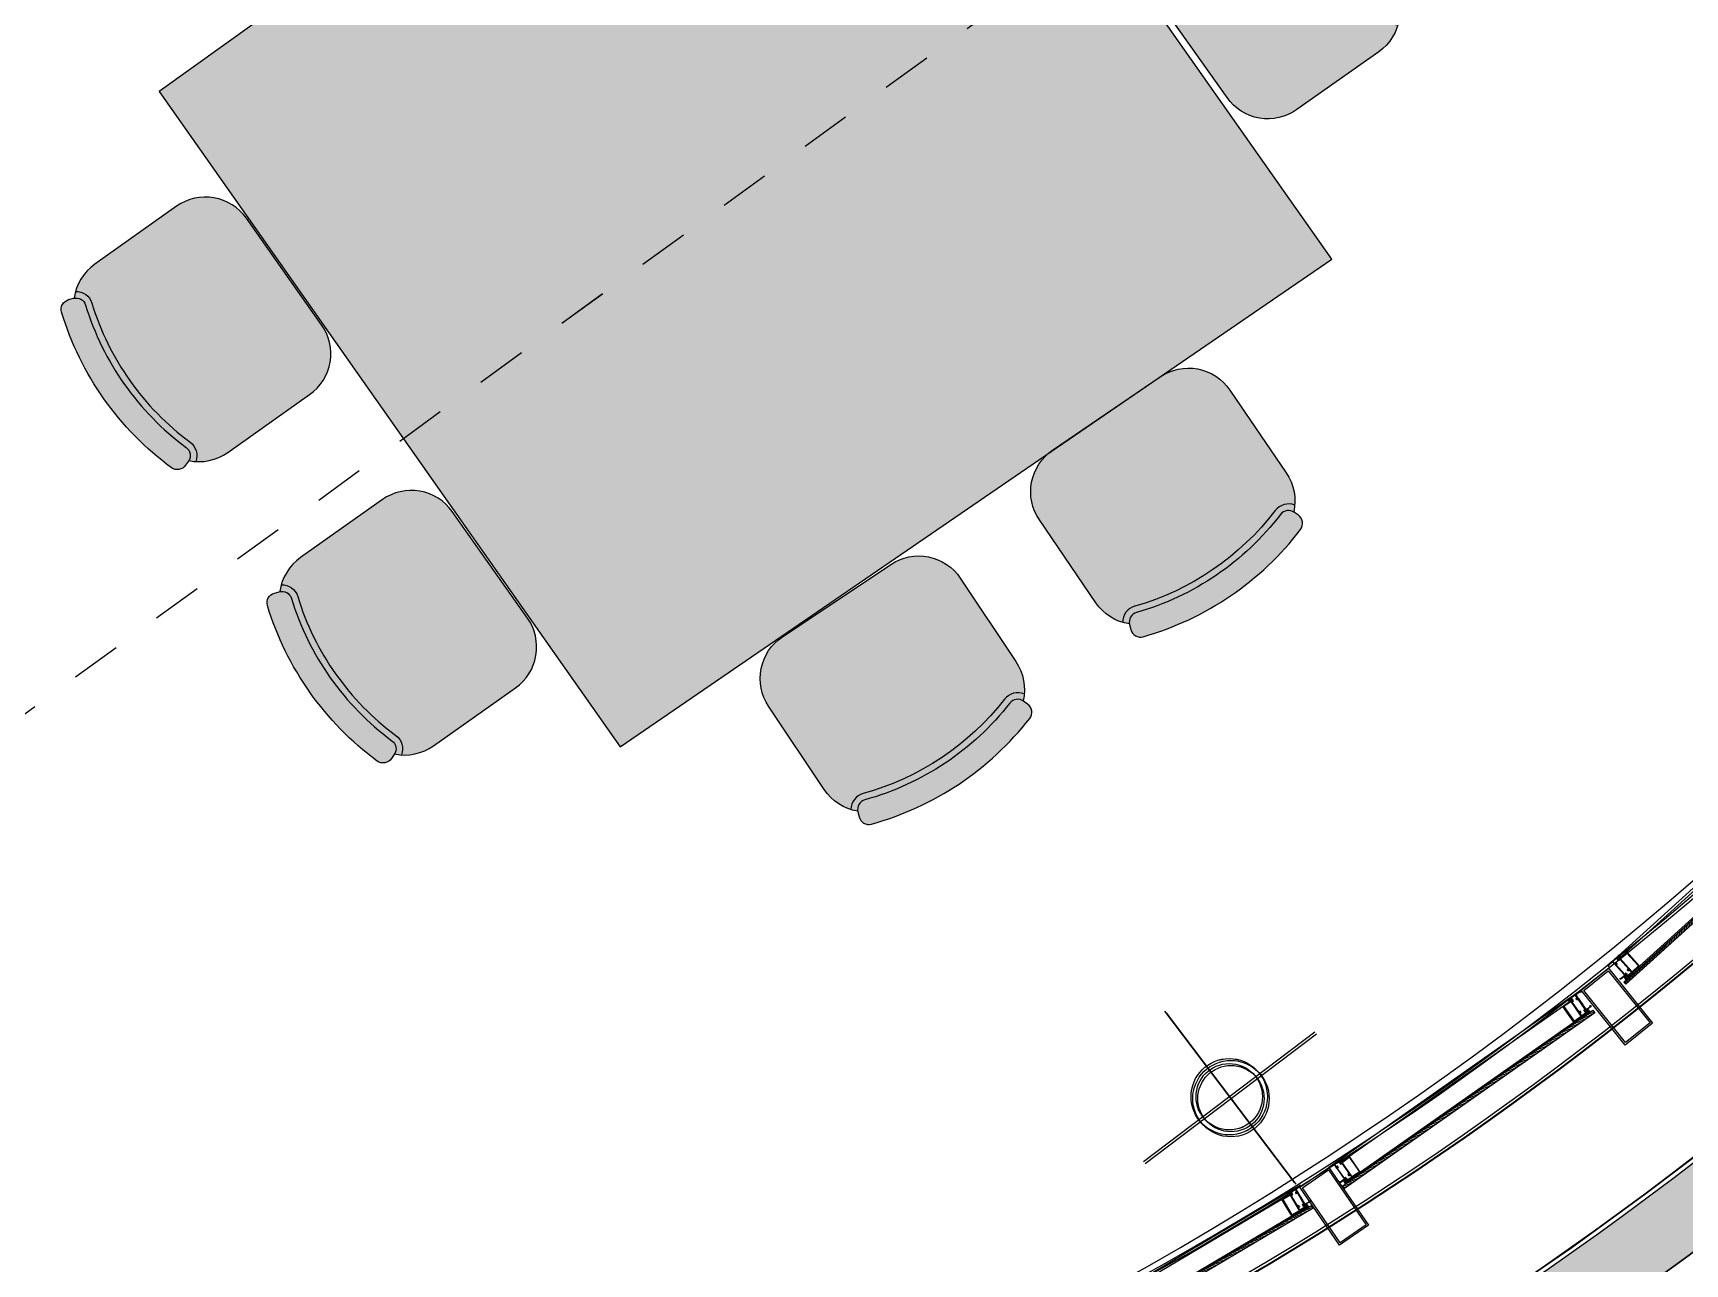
# Model space of a CAD drawing. Header units: millimetres. Extents: x 836200 to 838100, y 1173100 to 1174502.
# Drawn here: x 837879.865 to 837883.161, y 1173313.127 to 1173315.582 of the extents above; entities that cross this region are included whole.
import ezdxf

# ---------------------------------------------------------------- set-up
doc = ezdxf.new("R2010")
doc.units = ezdxf.units.MM
for name, pattern in [('CENTERX2', [101.6, 63.5, -12.7, 12.7, -12.7]), ('HIDDENX2', [19.05, 12.7, -6.35]), ('OLD-ANT-PLANTAS PROPUESTAS$0$KCIG-XR-ESTRUCTURA$0$ACAD_ISO10W100', [18, 12, -3, 0, -3])]:
    doc.linetypes.add(name, pattern=pattern)
for name, color, linetype in [('A-ELIPSES ESPACIOS', 5, 'Continuous'), ('DOTACION', 7, 'Continuous'), ('INT-MUEBLES', 251, 'Continuous'), ('KCIG-AP-DW-XR-VENTANERIA$0$A-A PERFIL ESTRUCTURAL VENTANERIA', 1, 'Continuous'), ('MUEBLES-01', 251, 'Continuous'), ('OLD-ANT-PLANTAS PROPUESTAS$0$A-BORDE DE LOSA PERFIL IPE', 2, 'Continuous'), ('OLD-ANT-PLANTAS PROPUESTAS$0$A-EJES', 251, 'OLD-ANT-PLANTAS PROPUESTAS$0$KCIG-XR-ESTRUCTURA$0$ACAD_ISO10W100'), ('OLD-ANT-PLANTAS PROPUESTAS$0$A-ESTRUCTURA', 5, 'Continuous'), ('OLD-ANT-PLANTAS PROPUESTAS$0$A-FONDO_253', 253, 'Continuous'), ('OLD-ANT-PLANTAS PROPUESTAS$0$A-Linea-1', 1, 'Continuous'), ('SIM-EJES', 8, 'CENTERX2'), ('SIM-OCULTOS', 8, 'HIDDENX2'), ('SIM-TUBO 4x4mm', 122, 'Continuous'), ('SIM-TUBO 8x5.5', 212, 'Continuous')]:
    doc.layers.add(name, color=color, linetype=linetype)
pattern_1 = [(360, (-849.747, 1687.621), (9e-16, 6.985), [5.08, -1.905]), (90, (-849.747, 1687.621), (-6.985, 9e-16), [5.08, -1.905])]
pattern_2 = [(9e-12, (-849.822, 1688.314), (-1e-12, 6.985), [5.08, -1.905]), (90, (-849.822, 1688.314), (-6.985, -1e-12), [5.08, -1.905])]
pattern_3 = [(9e-12, (-850.432, 1688.314), (-1e-12, 6.985), [5.08, -1.905]), (90, (-850.432, 1688.314), (-6.985, -1e-12), [5.08, -1.905])]

# ---------------------------------------------------------------- blocks, each defined once
blk = doc.blocks.new('SILLA INTERLOCUTORA')
at = {"layer": 'INT-MUEBLES', "true_color": 0xffffff}
h = blk.add_hatch(color=7, dxfattribs=at)
h.paths.add_polyline_path([(0.0401, 0.2094, 0.424282), (0.0277, 0.1835), (0.0311, 0.1741, 0.404043), (0.0562, 0.162, -0.16096), (0.4038, 0.162, 0.404043), (0.4289, 0.1741), (0.4323, 0.1835, 0.424282), (0.4199, 0.2094, 0.161266)])
h.paths.add_polyline_path([(0.0562, 0.162, -0.386273), (0.0316, 0.1729, 0.034472), (0.0222, 0.1628, 0.339475), (0.0603, 0.1496, -0.16096), (0.3997, 0.1496, 0.339475), (0.4378, 0.1628, 0.034472), (0.4284, 0.1729, -0.386273), (0.4038, 0.162, 0.16096)])
h.paths.add_polyline_path([(0.46, 0.1, 0.17154), (0.4378, 0.1628, -0.339475), (0.3997, 0.1496, 0.16096), (0.0603, 0.1496, -0.339475), (0.0222, 0.1628, 0.17154), (0, 0.1), (0, -0.1, 0.414214), (0.1, -0.2), (0.36, -0.2, 0.414214), (0.46, -0.1)])
at = {"layer": 'INT-MUEBLES'}
blk.add_lwpolyline([(0.0401, 0.2094, -0.161266), (0.4199, 0.2094, -0.424282), (0.4323, 0.1835), (0.4289, 0.1741, -0.404043), (0.4038, 0.162, 0.16096), (0.0562, 0.162, -0.404043), (0.0311, 0.1741), (0.0277, 0.1835, -0.424282)], format="xyb", close=True, dxfattribs=at)
for points in [[(0.0316, 0.1729, 0.207238), (0, 0.1), (0, -0.1, 0.414214), (0.1, -0.2), (0.36, -0.2, 0.414214), (0.46, -0.1), (0.46, 0.1, 0.207238), (0.4284, 0.1729)], [(0.4378, 0.1628, -0.339475), (0.3997, 0.1496, 0.16096), (0.0603, 0.1496, -0.339475), (0.0222, 0.1628, -0.339475)]]:
    blk.add_lwpolyline(points, format="xyb", dxfattribs=at)
blk = doc.blocks.new('DOTACION PISO3')
at = {"layer": 'MUEBLES-01'}
h = blk.add_hatch(color=255, dxfattribs=at)
h.dxf.hatch_style = 1
h.paths.add_polyline_path([(2629.6916, 1580.8756), (2627.9708, 1580.9203), (2627.9158, 1579.3232), (2629.6356, 1579.2422)])
at = {"layer": 'INT-MUEBLES', "elevation": 0}
blk.add_lwpolyline([(2629.6916, 1580.8756), (2627.9708, 1580.9203), (2627.9158, 1579.3232), (2629.6356, 1579.2422)], close=True, dxfattribs=at)
at = {"layer": 'INT-MUEBLES', "extrusion": (-5.11669e-18, -1.95378e-17, -1), "xscale": -0.9999999999999999, "zscale": -0.9999999999999999, "rotation": 271.8493970202474}
for p in [(-2627.7456, 1580.2603, 0), (-2627.7202, 1579.5458, 0)]:
    blk.add_blockref('SILLA INTERLOCUTORA', p, dxfattribs=at)
at = {"layer": 'INT-MUEBLES', "extrusion": (-5.11669e-18, -1.95378e-17, -1), "zscale": -0.9999999999999997, "rotation": 91.85416293949751}
blk.add_blockref('SILLA INTERLOCUTORA', (-2629.8596, 1579.5188, 0), dxfattribs=at)
at = {"layer": 'INT-MUEBLES', "extrusion": (-1.99227e-17, -3.31552e-18, -1), "zscale": -0.9999999999999997, "rotation": 183.3775072356031}
blk.add_blockref('SILLA INTERLOCUTORA', (-2628.1951, 1579.1089, 0), dxfattribs=at)
at = {"layer": 'INT-MUEBLES', "extrusion": (-1.98906e-17, -3.50266e-18, -1), "zscale": -0.9999999999999997, "rotation": 182.8388674320674}
blk.add_blockref('SILLA INTERLOCUTORA', (-2628.8513, 1579.0795, 0), dxfattribs=at)
blk = doc.blocks.new('piso 3')
at = {"layer": 'DOTACION', "color": 7, "true_color": 0xffffff, "rotation": 90.00006802421287}
blk.add_blockref('DOTACION PISO3', (2256.7862, -2393.7516), dxfattribs=at)
blk = doc.blocks.new('KCIG-AP-DW-XR-VENTANERIA$0$A-VENT PERFIL EST')
h = blk.add_hatch()
h.set_pattern_fill('ANGLE', color=255, angle=-37.1016)
h.set_pattern_definition(pattern_1)
h.paths.add_polyline_path([(-0.035, 0.14), (0.035, 0.14), (0.035, 0), (-0.035, 0)])
h = blk.add_hatch()
h.set_pattern_fill('ANGLE', color=251, angle=-37.1016)
h.set_pattern_definition(pattern_1)
h.paths.add_polyline_path([(-0.0315, 0.1365), (0.0315, 0.1365), (0.0315, 0.0035), (-0.0315, 0.0035)], flags=16)
h.paths.add_polyline_path([(-0.035, 0.14), (0.035, 0.14), (0.035, 0), (-0.035, 0)])
at = {"layer": 'KCIG-AP-DW-XR-VENTANERIA$0$A-A PERFIL ESTRUCTURAL VENTANERIA'}
for points in [[(-0.035, 0.14), (0.035, 0.14), (0.035, 0), (-0.035, 0)], [(-0.0315, 0.1365), (0.0315, 0.1365), (0.0315, 0.0035), (-0.0315, 0.0035)]]:
    blk.add_lwpolyline(points, close=True, dxfattribs=at)
blk = doc.blocks.new('KCIG-AP-DW-XR-VENTANERIA$0$A-VENT MOD VIDRIO 03')
h = blk.add_hatch()
h.set_pattern_fill('ANGLE', color=255, angle=-37.1016)
h.set_pattern_definition(pattern_2)
edge = h.paths.add_edge_path()
edge.add_line((0.0123, -0.01), (0.0119, -0.0103))
edge.add_line((0.0119, -0.0103), (0.0119, -0.0277))
edge.add_line((0.0119, -0.0277), (0.0123, -0.028))
edge.add_line((0.0123, -0.028), (0.0119, -0.0283))
edge.add_line((0.0119, -0.0283), (0.0119, -0.037))
edge.add_line((0.0119, -0.037), (0.001, -0.037))
edge.add_line((0.001, -0.037), (0.001, -0.035))
edge.add_line((0.001, -0.035), (0, -0.0357))
edge.add_line((0, -0.0357), (0, -0.0375))
edge.add_arc((0.0005, -0.0375), 0.0005, 180, 270)
edge.add_line((0.0005, -0.038), (0.015, -0.038))
edge.add_arc((0.015, -0.037), 0.001, 270, 360)
edge.add_line((0.016, -0.037), (0.016, -0.0347))
edge.add_line((0.016, -0.0347), (0.015, -0.0353))
edge.add_line((0.015, -0.0353), (0.015, -0.037))
edge.add_line((0.015, -0.037), (0.013, -0.037))
edge.add_line((0.013, -0.037), (0.013, -0.0085))
edge.add_line((0.013, -0.0085), (0.0148, -0.0085))
edge.add_line((0.0148, -0.0085), (0.0148, -0.0103))
edge.add_arc((0.0152, -0.0103), 0.0004, 180, 270)
edge.add_line((0.0152, -0.0107), (0.0154, -0.0107))
edge.add_arc((0.0154, -0.0103), 0.0004, 270, 360)
edge.add_line((0.0158, -0.0103), (0.0158, -0.0085))
edge.add_arc((0.0148, -0.0085), 0.001, 360, 450)
edge.add_line((0.0148, -0.0075), (0.013, -0.0075))
edge.add_line((0.013, -0.0075), (0.013, -0.0011))
edge.add_line((0.013, -0.0011), (0.0225, -0.0011))
edge.add_line((0.0225, -0.0011), (0.0225, -0.0025))
edge.add_arc((0.0235, -0.0025), 0.001, 180, 270)
edge.add_line((0.0235, -0.0035), (0.0251, -0.0035))
edge.add_line((0.0251, -0.0035), (0.0251, -0.0025))
edge.add_line((0.0251, -0.0025), (0.0235, -0.0025))
edge.add_line((0.0235, -0.0025), (0.0235, -0.0011))
edge.add_line((0.0235, -0.0011), (0.0298, -0.0011))
edge.add_line((0.0298, -0.0011), (0.0298, -0.0025))
edge.add_line((0.0298, -0.0025), (0.0282, -0.0025))
edge.add_line((0.0282, -0.0025), (0.0282, -0.0035))
edge.add_line((0.0282, -0.0035), (0.0298, -0.0035))
edge.add_arc((0.0298, -0.0025), 0.001, 270, 360)
edge.add_line((0.0308, -0.0025), (0.0308, -0.001))
edge.add_arc((0.0298, -0.001), 0.001, 0, 90)
edge.add_line((0.0298, 0), (0.0133, 0))
edge.add_line((0.0133, 0), (0.013, -0.0003))
edge.add_line((0.013, -0.0003), (0.0127, 0))
edge.add_line((0.0127, 0), (0.0005, 0))
edge.add_arc((0.0005, -0.0005), 0.0005, 90, 180)
edge.add_line((0, -0.0005), (0, -0.0023))
edge.add_line((0, -0.0023), (0.001, -0.003))
edge.add_line((0.001, -0.003), (0.001, -0.0011))
edge.add_line((0.001, -0.0011), (0.0119, -0.0011))
edge.add_line((0.0119, -0.0011), (0.0119, -0.0097))
edge.add_line((0.0119, -0.0097), (0.0123, -0.01))
h = blk.add_hatch()
h.set_pattern_fill('ANGLE', color=255, angle=-37.1016)
h.set_pattern_definition(pattern_3)
edge = h.paths.add_edge_path()
edge.add_line((0.6006, -0.01), (0.6009, -0.0103))
edge.add_line((0.6009, -0.0103), (0.6009, -0.0277))
edge.add_line((0.6009, -0.0277), (0.6006, -0.028))
edge.add_line((0.6006, -0.028), (0.6009, -0.0283))
edge.add_line((0.6009, -0.0283), (0.6009, -0.037))
edge.add_line((0.6009, -0.037), (0.6118, -0.037))
edge.add_line((0.6118, -0.037), (0.6118, -0.035))
edge.add_line((0.6118, -0.035), (0.6129, -0.0357))
edge.add_line((0.6129, -0.0357), (0.6129, -0.0375))
edge.add_arc((0.6124, -0.0375), 0.0005, -90, 0, ccw=False)
edge.add_line((0.6124, -0.038), (0.5979, -0.038))
edge.add_arc((0.5979, -0.037), 0.001, 180, 270, ccw=False)
edge.add_line((0.5969, -0.037), (0.5969, -0.0347))
edge.add_line((0.5969, -0.0347), (0.5979, -0.0353))
edge.add_line((0.5979, -0.0353), (0.5979, -0.037))
edge.add_line((0.5979, -0.037), (0.5999, -0.037))
edge.add_line((0.5999, -0.037), (0.5999, -0.0085))
edge.add_line((0.5999, -0.0085), (0.5981, -0.0085))
edge.add_line((0.5981, -0.0085), (0.5981, -0.0103))
edge.add_arc((0.5977, -0.0103), 0.0004, -90, 0, ccw=False)
edge.add_line((0.5977, -0.0107), (0.5975, -0.0107))
edge.add_arc((0.5975, -0.0103), 0.0004, 180, 270, ccw=False)
edge.add_line((0.5971, -0.0103), (0.5971, -0.0085))
edge.add_arc((0.5981, -0.0085), 0.001, 90, 180, ccw=False)
edge.add_line((0.5981, -0.0075), (0.5999, -0.0075))
edge.add_line((0.5999, -0.0075), (0.5999, -0.0011))
edge.add_line((0.5999, -0.0011), (0.5904, -0.0011))
edge.add_line((0.5904, -0.0011), (0.5904, -0.0025))
edge.add_arc((0.5894, -0.0025), 0.001, -90, 0, ccw=False)
edge.add_line((0.5894, -0.0035), (0.5877, -0.0035))
edge.add_line((0.5877, -0.0035), (0.5877, -0.0025))
edge.add_line((0.5877, -0.0025), (0.5894, -0.0025))
edge.add_line((0.5894, -0.0025), (0.5894, -0.0011))
edge.add_line((0.5894, -0.0011), (0.5831, -0.0011))
edge.add_line((0.5831, -0.0011), (0.5831, -0.0025))
edge.add_line((0.5831, -0.0025), (0.5847, -0.0025))
edge.add_line((0.5847, -0.0025), (0.5847, -0.0035))
edge.add_line((0.5847, -0.0035), (0.5831, -0.0035))
edge.add_arc((0.5831, -0.0025), 0.001, 180, 270, ccw=False)
edge.add_line((0.5821, -0.0025), (0.5821, -0.001))
edge.add_arc((0.5831, -0.001), 0.001, 90, 180, ccw=False)
edge.add_line((0.5831, 0), (0.5996, 0))
edge.add_line((0.5996, 0), (0.5999, -0.0003))
edge.add_line((0.5999, -0.0003), (0.6002, 0))
edge.add_line((0.6002, 0), (0.6124, 0))
edge.add_arc((0.6124, -0.0005), 0.0005, 0, 90, ccw=False)
edge.add_line((0.6129, -0.0005), (0.6129, -0.0023))
edge.add_line((0.6129, -0.0023), (0.6118, -0.003))
edge.add_line((0.6118, -0.003), (0.6118, -0.0011))
edge.add_line((0.6118, -0.0011), (0.6009, -0.0011))
edge.add_line((0.6009, -0.0011), (0.6009, -0.0097))
edge.add_line((0.6009, -0.0097), (0.6006, -0.01))
h = blk.add_hatch()
h.set_pattern_fill('ANGLE', color=255, angle=-37.1016)
h.set_pattern_definition(pattern_2)
h.paths.add_polyline_path([(0.008, -0.0434), (0.027, -0.0434), (0.027, -0.0461), (0.008, -0.0461)])
edge = h.paths.add_edge_path()
edge.add_line((0.0145, -0.0414), (0.0145, -0.0421))
edge.add_line((0.0145, -0.0421), (0.0105, -0.0421))
edge.add_line((0.0105, -0.0421), (0.0105, -0.0414))
edge.add_line((0.0105, -0.0414), (0.0108, -0.0414))
edge.add_arc((0.0106, -0.0406), 0.000773, 288.4465, 410.8489)
edge.add_arc((0.0074, -0.0437), 0.00517, 44.735, 81.8415)
edge.add_arc((0.0082, -0.0383), 0.000248, 90, 256.2569, ccw=False)
edge.add_arc((0.0089, -0.0439), 0.00591, 51.8359, 96.6051, ccw=False)
edge.add_arc((0.0162, -0.0439), 0.00591, 83.3948, 128.1641, ccw=False)
edge.add_arc((0.0168, -0.0383), 0.000248, -76.2568, 90, ccw=False)
edge.add_arc((0.0176, -0.0437), 0.00519, 98.2241, 135.1993)
edge.add_arc((0.0144, -0.0406), 0.000769, 128.6335, 252.0712)
edge.add_line((0.0142, -0.0414), (0.0145, -0.0414))
edge.add_line((0.0145, -0.0414), (0.0142, -0.0414))
edge.add_line((0.0142, -0.0414), (0.0145, -0.0414))
edge = h.paths.add_edge_path()
edge.add_line((0.0246, -0.0018), (0.0246, -0.0011))
edge.add_line((0.0246, -0.0011), (0.0287, -0.0011))
edge.add_line((0.0287, -0.0011), (0.0287, -0.0018))
edge.add_line((0.0287, -0.0018), (0.0283, -0.0018))
edge.add_arc((0.0286, -0.0025), 0.000773, 108.4464, 230.8489)
edge.add_arc((0.0318, 0.0005), 0.00517, 224.735, 261.8415)
edge.add_arc((0.031, -0.0048), 0.000248, -90, 76.2568, ccw=False)
edge.add_arc((0.0303, 0.0008), 0.00591, 231.8359, 276.6051, ccw=False)
edge.add_arc((0.023, 0.0008), 0.00591, 263.3949, 308.1641, ccw=False)
edge.add_arc((0.0223, -0.0048), 0.000248, 103.7431, 270, ccw=False)
edge.add_arc((0.0215, 0.0005), 0.00519, 278.2241, 315.1993)
edge.add_arc((0.0247, -0.0025), 0.000769, 308.6335, 432.0712)
edge.add_line((0.025, -0.0018), (0.0246, -0.0018))
edge.add_line((0.0246, -0.0018), (0.025, -0.0018))
edge.add_line((0.025, -0.0018), (0.0246, -0.0018))
h = blk.add_hatch()
h.set_pattern_fill('ANGLE', color=255, angle=-37.1016)
h.set_pattern_definition(pattern_2)
edge = h.paths.add_edge_path()
edge.add_line((0.5898, -0.0054), (0.5898, -0.0087))
edge.add_line((0.5898, -0.0087), (0.5884, -0.0078))
edge.add_line((0.5884, -0.0078), (0.5884, -0.0067))
edge.add_line((0.5884, -0.0067), (0.5868, -0.0067))
edge.add_line((0.5868, -0.0067), (0.5868, -0.0349))
edge.add_line((0.5868, -0.0349), (0.5886, -0.0349))
edge.add_line((0.5886, -0.0349), (0.5886, -0.0331))
edge.add_arc((0.589, -0.0331), 0.0004, 90, 180, ccw=False)
edge.add_line((0.589, -0.0327), (0.5894, -0.0327))
edge.add_arc((0.5894, -0.0331), 0.0004, 0, 90, ccw=False)
edge.add_line((0.5898, -0.0331), (0.5898, -0.0354))
edge.add_arc((0.589, -0.0354), 0.0008, 270, 360, ccw=False)
edge.add_line((0.589, -0.0362), (0.5868, -0.0362))
edge.add_line((0.5868, -0.0362), (0.5868, -0.0421))
edge.add_line((0.5868, -0.0421), (0.5959, -0.0421))
edge.add_line((0.5959, -0.0421), (0.5971, -0.0402))
edge.add_line((0.5971, -0.0402), (0.5985, -0.0402))
edge.add_line((0.5985, -0.0402), (0.5973, -0.0421))
edge.add_line((0.5973, -0.0421), (0.6034, -0.0421))
edge.add_line((0.6034, -0.0421), (0.6021, -0.0402))
edge.add_line((0.6021, -0.0402), (0.6036, -0.0402))
edge.add_line((0.6036, -0.0402), (0.6048, -0.0421))
edge.add_line((0.6048, -0.0421), (0.6048, -0.0434))
edge.add_line((0.6048, -0.0434), (0.008, -0.0434))
edge.add_line((0.008, -0.0434), (0.008, -0.0421))
edge.add_line((0.008, -0.0421), (0.0093, -0.0402))
edge.add_line((0.0093, -0.0402), (0.0107, -0.0402))
edge.add_line((0.0107, -0.0402), (0.0095, -0.0421))
edge.add_line((0.0095, -0.0421), (0.0156, -0.0421))
edge.add_line((0.0156, -0.0421), (0.0143, -0.0402))
edge.add_line((0.0143, -0.0402), (0.0157, -0.0402))
edge.add_line((0.0157, -0.0402), (0.017, -0.0421))
edge.add_line((0.017, -0.0421), (0.026, -0.0421))
edge.add_line((0.026, -0.0421), (0.026, -0.0362))
edge.add_line((0.026, -0.0362), (0.0238, -0.0362))
edge.add_arc((0.0238, -0.0354), 0.0008, 180, 270, ccw=False)
edge.add_line((0.023, -0.0354), (0.023, -0.0331))
edge.add_arc((0.0234, -0.0331), 0.0004, 90, 180, ccw=False)
edge.add_line((0.0234, -0.0327), (0.0238, -0.0327))
edge.add_arc((0.0238, -0.0331), 0.0004, 0, 90, ccw=False)
edge.add_line((0.0242, -0.0331), (0.0242, -0.0349))
edge.add_line((0.0242, -0.0349), (0.026, -0.0349))
edge.add_line((0.026, -0.0349), (0.026, -0.0067))
edge.add_line((0.026, -0.0067), (0.0244, -0.0067))
edge.add_line((0.0244, -0.0067), (0.0244, -0.0078))
edge.add_line((0.0244, -0.0078), (0.023, -0.0087))
edge.add_line((0.023, -0.0087), (0.023, -0.0054))
edge.add_line((0.023, -0.0054), (0.5898, -0.0054))
h = blk.add_hatch()
h.set_pattern_fill('ANGLE', color=255, angle=-37.1016)
h.set_pattern_definition(pattern_3)
h.paths.add_polyline_path([(0.6048, -0.0434), (0.5858, -0.0434), (0.5858, -0.0461), (0.6048, -0.0461)])
edge = h.paths.add_edge_path()
edge.add_line((0.5983, -0.0414), (0.5983, -0.0421))
edge.add_line((0.5983, -0.0421), (0.6024, -0.0421))
edge.add_line((0.6024, -0.0421), (0.6024, -0.0414))
edge.add_line((0.6024, -0.0414), (0.602, -0.0414))
edge.add_arc((0.6023, -0.0406), 0.000773, 129.1511, 251.5536, ccw=False)
edge.add_arc((0.6055, -0.0437), 0.00517, 98.1585, 135.265, ccw=False)
edge.add_arc((0.6047, -0.0383), 0.000248, 283.7431, 449.9999)
edge.add_arc((0.604, -0.0439), 0.00591, 83.3948, 128.1641)
edge.add_arc((0.5967, -0.0439), 0.00591, 51.8359, 96.6051)
edge.add_arc((0.596, -0.0383), 0.000248, 90, 256.2568)
edge.add_arc((0.5952, -0.0437), 0.00519, 44.8007, 81.7759, ccw=False)
edge.add_arc((0.5984, -0.0406), 0.000769, -72.0712, 51.3665, ccw=False)
edge.add_line((0.5987, -0.0414), (0.5983, -0.0414))
edge.add_line((0.5983, -0.0414), (0.5987, -0.0414))
edge.add_line((0.5987, -0.0414), (0.5983, -0.0414))
edge = h.paths.add_edge_path()
edge.add_line((0.5882, -0.0018), (0.5882, -0.0011))
edge.add_line((0.5882, -0.0011), (0.5842, -0.0011))
edge.add_line((0.5842, -0.0011), (0.5842, -0.0018))
edge.add_line((0.5842, -0.0018), (0.5845, -0.0018))
edge.add_arc((0.5843, -0.0025), 0.000773, -50.8489, 71.5535, ccw=False)
edge.add_arc((0.5811, 0.0005), 0.00517, 278.1585, 315.265, ccw=False)
edge.add_arc((0.5819, -0.0048), 0.000248, 103.7431, 269.9999)
edge.add_arc((0.5826, 0.0008), 0.00591, 263.3948, 308.1641)
edge.add_arc((0.5899, 0.0008), 0.00591, 231.8359, 276.6051)
edge.add_arc((0.5905, -0.0048), 0.000248, 270, 436.2568)
edge.add_arc((0.5913, 0.0005), 0.00519, 224.8007, 261.7759, ccw=False)
edge.add_arc((0.5881, -0.0025), 0.000769, 107.9288, 231.3666, ccw=False)
edge.add_line((0.5879, -0.0018), (0.5882, -0.0018))
edge.add_line((0.5882, -0.0018), (0.5879, -0.0018))
edge.add_line((0.5879, -0.0018), (0.5882, -0.0018))
h = blk.add_hatch()
h.set_pattern_fill('ANSI31', color=251, scale=0.001, angle=-37.1016)
h.set_pattern_definition([(45, (-849.8819873, 1687.5950843), (-0.0022450640303, 0.0022450640303), [])])
h.paths.add_polyline_path([(0.0014, -0.0461), (0.0014, -0.0521), (0.6114, -0.0521), (0.6114, -0.0461)])
at = {"color": 2}
for points in [[(0.0123, -0.01), (0.0119, -0.0103), (0.0119, -0.0277), (0.0123, -0.028), (0.0119, -0.0283), (0.0119, -0.037), (0.001, -0.037), (0.001, -0.035), (0, -0.0357), (0, -0.0375, 0.414214), (0.0005, -0.038), (0.015, -0.038, 0.414214), (0.016, -0.037), (0.016, -0.0347), (0.015, -0.0353), (0.015, -0.037), (0.013, -0.037), (0.013, -0.0085), (0.0148, -0.0085), (0.0148, -0.0103, 0.414214), (0.0152, -0.0107), (0.0154, -0.0107, 0.414214), (0.0158, -0.0103), (0.0158, -0.0085, 0.414214), (0.0148, -0.0075), (0.013, -0.0075), (0.013, -0.0011), (0.0225, -0.0011), (0.0225, -0.0025, 0.414214), (0.0235, -0.0035), (0.0251, -0.0035), (0.0251, -0.0025), (0.0235, -0.0025), (0.0235, -0.0011), (0.0298, -0.0011), (0.0298, -0.0025), (0.0282, -0.0025), (0.0282, -0.0035), (0.0298, -0.0035, 0.414214), (0.0308, -0.0025), (0.0308, -0.001, 0.414214), (0.0298, 0), (0.0133, 0), (0.013, -0.0003), (0.0127, 0), (0.0005, 0, 0.414214), (0, -0.0005), (0, -0.0023), (0.001, -0.003), (0.001, -0.0011), (0.0119, -0.0011), (0.0119, -0.0097)], [(0.6006, -0.01), (0.6009, -0.0103), (0.6009, -0.0277), (0.6006, -0.028), (0.6009, -0.0283), (0.6009, -0.037), (0.6118, -0.037), (0.6118, -0.035), (0.6129, -0.0357), (0.6129, -0.0375, -0.414214), (0.6124, -0.038), (0.5979, -0.038, -0.414214), (0.5969, -0.037), (0.5969, -0.0347), (0.5979, -0.0353), (0.5979, -0.037), (0.5999, -0.037), (0.5999, -0.0085), (0.5981, -0.0085), (0.5981, -0.0103, -0.414214), (0.5977, -0.0107), (0.5975, -0.0107, -0.414214), (0.5971, -0.0103), (0.5971, -0.0085, -0.414214), (0.5981, -0.0075), (0.5999, -0.0075), (0.5999, -0.0011), (0.5904, -0.0011), (0.5904, -0.0025, -0.414214), (0.5894, -0.0035), (0.5877, -0.0035), (0.5877, -0.0025), (0.5894, -0.0025), (0.5894, -0.0011), (0.5831, -0.0011), (0.5831, -0.0025), (0.5847, -0.0025), (0.5847, -0.0035), (0.5831, -0.0035, -0.414214), (0.5821, -0.0025), (0.5821, -0.001, -0.414214), (0.5831, 0), (0.5996, 0), (0.5999, -0.0003), (0.6002, 0), (0.6124, 0, -0.414214), (0.6129, -0.0005), (0.6129, -0.0023), (0.6118, -0.003), (0.6118, -0.0011), (0.6009, -0.0011), (0.6009, -0.0097)]]:
    blk.add_lwpolyline(points, format="xyb", close=True, dxfattribs=at)
blk.add_lwpolyline([(0.5898, -0.0054), (0.5898, -0.0087), (0.5884, -0.0078), (0.5884, -0.0067), (0.5868, -0.0067), (0.5868, -0.0349), (0.5886, -0.0349), (0.5886, -0.0331, -0.414213), (0.589, -0.0327), (0.5894, -0.0327, -0.414214), (0.5898, -0.0331), (0.5898, -0.0354, -0.414214), (0.589, -0.0362), (0.5868, -0.0362), (0.5868, -0.0421), (0.5959, -0.0421), (0.5971, -0.0402), (0.5985, -0.0402), (0.5973, -0.0421), (0.6034, -0.0421), (0.6021, -0.0402), (0.6036, -0.0402), (0.6048, -0.0421), (0.6048, -0.0434), (0.008, -0.0434), (0.008, -0.0421), (0.0093, -0.0402), (0.0107, -0.0402), (0.0095, -0.0421), (0.0156, -0.0421), (0.0143, -0.0402), (0.0157, -0.0402), (0.017, -0.0421), (0.026, -0.0421), (0.026, -0.0362), (0.0238, -0.0362, -0.414214), (0.023, -0.0354), (0.023, -0.0331, -0.414214), (0.0234, -0.0327), (0.0238, -0.0327, -0.414213), (0.0242, -0.0331), (0.0242, -0.0349), (0.026, -0.0349), (0.026, -0.0067), (0.0244, -0.0067), (0.0244, -0.0078), (0.023, -0.0087), (0.023, -0.0054), (0.5898, -0.0054)], format="xyb", dxfattribs=at)
at = {"color": 253}
for points in [[(0.0246, -0.0018), (0.0246, -0.0011), (0.0287, -0.0011), (0.0287, -0.0018), (0.0283, -0.0018, 0.591413), (0.0281, -0.0031, 0.163337), (0.031, -0.0046, -0.886725), (0.031, -0.0051, -0.197866), (0.0267, -0.0039, -0.197866), (0.0223, -0.0051, -0.886725), (0.0223, -0.0046, 0.162749), (0.0252, -0.0031, 0.597526), (0.025, -0.0018), (0.0246, -0.0018), (0.025, -0.0018)], [(0.5882, -0.0018), (0.5882, -0.0011), (0.5842, -0.0011), (0.5842, -0.0018), (0.5845, -0.0018, -0.591413), (0.5848, -0.0031, -0.163337), (0.5818, -0.0046, 0.886725), (0.5819, -0.0051, 0.197866), (0.5862, -0.0039, 0.197866), (0.5905, -0.0051, 0.886725), (0.5906, -0.0046, -0.162749), (0.5877, -0.0031, -0.597526), (0.5879, -0.0018), (0.5882, -0.0018), (0.5879, -0.0018)], [(0.0145, -0.0414), (0.0145, -0.0421), (0.0105, -0.0421), (0.0105, -0.0414), (0.0108, -0.0414, 0.591413), (0.0111, -0.04, 0.163337), (0.0081, -0.0386, -0.886725), (0.0082, -0.0381, -0.197866), (0.0125, -0.0393, -0.197866), (0.0168, -0.0381, -0.886725), (0.0169, -0.0386, 0.162749), (0.014, -0.04, 0.597526), (0.0142, -0.0414), (0.0145, -0.0414), (0.0142, -0.0414)], [(0.5983, -0.0414), (0.5983, -0.0421), (0.6024, -0.0421), (0.6024, -0.0414), (0.602, -0.0414, -0.591413), (0.6018, -0.04, -0.163337), (0.6047, -0.0386, 0.886725), (0.6047, -0.0381, 0.197866), (0.6003, -0.0393, 0.197866), (0.596, -0.0381, 0.886725), (0.596, -0.0386, -0.162749), (0.5989, -0.04, -0.597526), (0.5987, -0.0414), (0.5983, -0.0414), (0.5987, -0.0414)]]:
    blk.add_lwpolyline(points, format="xyb", close=True, dxfattribs=at)
at = {"color": 2}
for points in [[(0.0447, -0.0421), (0.0273, -0.0421), (0.0273, -0.0067), (0.0447, -0.0067)], [(0.5681, -0.0421), (0.5855, -0.0421), (0.5855, -0.0067), (0.5681, -0.0067)]]:
    blk.add_lwpolyline(points, close=True, dxfattribs=at)
for points in [[(0.046, -0.0434), (0.046, -0.0054)], [(0.5668, -0.0434), (0.5668, -0.0054)]]:
    blk.add_lwpolyline(points, dxfattribs=at)
at = {"color": 4}
blk.add_lwpolyline([(0.0014, -0.0461), (0.0014, -0.0521), (0.6114, -0.0521), (0.6114, -0.0461)], close=True, dxfattribs=at)
at = {"color": 253}
for points in [[(0.008, -0.0434), (0.027, -0.0434), (0.027, -0.0461), (0.008, -0.0461)], [(0.6048, -0.0434), (0.5858, -0.0434), (0.5858, -0.0461), (0.6048, -0.0461)]]:
    blk.add_lwpolyline(points, close=True, dxfattribs=at)
at = {"layer": 'Defpoints'}
blk.add_lwpolyline([(0, 0), (0.6129, 0)], dxfattribs=at)
blk = doc.blocks.new('KCIG-AP-DW-XR-VENTANERIA')
at = {"layer": 'KCIG-AP-DW-XR-VENTANERIA$0$A-A PERFIL ESTRUCTURAL VENTANERIA'}
for p, q in [((838769.4635, 1172140.3548, 0), (838769.7221, 1172140.0128, 0)), ((838769.4218, 1172140.0544, 0), (838769.7638, 1172140.3131, 0))]:
    blk.add_line(p, q, dxfattribs=at)
for radius in [0.0762, 0.0662]:
    blk.add_circle((838769.5928, 1172140.1838, 0), radius, dxfattribs=at)
at = {"extrusion": (-7.5265e-07, -1.22221e-06, 1), "rotation": 42.13867776609685}
blk.add_blockref('KCIG-AP-DW-XR-VENTANERIA$0$A-VENT MOD VIDRIO 03', (838770.3448, 1172140.4496, -2.0639), dxfattribs=at)
at = {"extrusion": (1.18245e-05, 9.84467e-06, -1), "zscale": -1, "rotation": 324.9416854027672}
blk.add_blockref('KCIG-AP-DW-XR-VENTANERIA$0$A-VENT MOD VIDRIO 03', (-838770.2899, 1172140.3983, 21.4574), dxfattribs=at)
at = {"extrusion": (-3.0815e-06, -3.36077e-07, -1), "zscale": -1, "rotation": 329.333022216054}
blk.add_blockref('KCIG-AP-DW-XR-VENTANERIA$0$A-VENT MOD VIDRIO 03', (-838769.7315, 1172140.0109, -2.9786), dxfattribs=at)
at = {"layer": 'KCIG-AP-DW-XR-VENTANERIA$0$A-A PERFIL ESTRUCTURAL VENTANERIA', "extrusion": (-1.29699e-05, -9.83401e-06, 1), "rotation": 218.793948035962}
blk.add_blockref('KCIG-AP-DW-XR-VENTANERIA$0$A-VENT PERFIL EST', (838770.3191, 1172140.4216, -22.4056), dxfattribs=at)
at = {"layer": 'KCIG-AP-DW-XR-VENTANERIA$0$A-A PERFIL ESTRUCTURAL VENTANERIA', "extrusion": (-1.24443e-05, -1.01721e-05, 1), "rotation": 214.4461727870305}
blk.add_blockref('KCIG-AP-DW-XR-VENTANERIA$0$A-VENT PERFIL EST', (838769.7594, 1172140.0265, -22.361), dxfattribs=at)
blk = doc.blocks.new('COL_ESTRUC')
at = {"layer": 'SIM-EJES'}
for p, q in [((0, -990.3), (0, 990.6)), ((-990.7, -0.1), (990.5, 0.1))]:
    blk.add_line(p, q, dxfattribs=at)
blk.add_lwpolyline([(-990.7, -0.1), (0, -990.3), (990.5, 0.1), (0, 990.6)], close=True, dxfattribs=at)
at = {"layer": 'SIM-OCULTOS'}
for points in [[(-1041.2, 97.2), (-97.1, 1041.4, 0.732076), (50.8, 893.5), (-893.4, -50.7, 0.73236)], [(1041.2, 97.2), (97.1, 1041.4, -0.732076), (-50.8, 893.5), (893.4, -50.7, -0.73236)], [(54.2, 895.7), (54.2, -895.1, 0.253182), (-54.2, -895.1), (-54.2, 895.7, 0.258641)], [(896.1, -54.5), (-894.7, -54.5, 0.253182), (-894.7, 53.8), (896.1, 53.8, 0.258641)], [(1041.2, -97.5), (97.1, -1041.6, 0.732076), (-50.8, -893.8), (893.4, 50.4, 0.73236)]]:
    blk.add_lwpolyline(points, format="xyb", close=True, dxfattribs=at)
at = {"layer": 'SIM-TUBO 4x4mm'}
for points in [[(57.2, 897.5), (57.2, -896.9, 0.272886), (-57.2, -896.9), (-57.2, 897.5, 0.277576)], [(897.8, -57.5), (-896.5, -57.5, 0.272886), (-896.5, 56.8), (897.8, 56.8, 0.277576)]]:
    blk.add_lwpolyline(points, format="xyb", close=True, dxfattribs=at)
at = {"layer": 'SIM-TUBO 8x5.5'}
for points in [[(-1067.9, 77.6), (-77.5, 1068, 1), (77.5, 913.1), (-913, -77.3, 1)], [(1067.9, 77.6), (77.5, 1068, -1), (-77.5, 913.1), (913, -77.3, -1)], [(-1067.9, -77.9), (-77.5, -1068.3, -1), (77.5, -913.4), (-913, 77.1, -1)], [(1067.9, -77.9), (77.5, -1068.3, 1), (-77.5, -913.4), (913, 77.1, 1)]]:
    blk.add_lwpolyline(points, format="xyb", close=True, dxfattribs=at)
for centre, radius in [((0, 990.6), 109.5), ((0, 990.6), 104), ((-990.5, 0.1), 109.5), ((-990.5, 0.1), 104), ((990.5, 0.1), 109.5), ((990.5, 0.1), 104), ((0, -990.3), 109.5), ((0, -990.3), 104)]:
    blk.add_circle(centre, radius, dxfattribs=at)
blk = doc.blocks.new('OLD-ANT-PLANTAS PROPUESTAS$0$EST CUB')
at = {"layer": 'KCIG-AP-DW-XR-VENTANERIA$0$A-A PERFIL ESTRUCTURAL VENTANERIA'}
for p, q in [((2055.4772, -1949.6257, 0), (2055.4772, -1950.0545, 0)), ((2055.2628, -1949.8401, 0), (2055.6915, -1949.8401, 0))]:
    blk.add_line(p, q, dxfattribs=at)
for radius in [0.0762, 0.0662]:
    blk.add_circle((2055.4772, -1949.8401, 0), radius, dxfattribs=at)
at = {"layer": 'OLD-ANT-PLANTAS PROPUESTAS$0$A-EJES', "ltscale": 0.001}
blk.add_lwpolyline([(2059.23, -1938.8543), (2062.0444, -1947.9332), (2052.6135, -1947.7549)], dxfattribs=at)
at = {"xscale": 0.001000002783963958, "yscale": 0.001000002783963958, "zscale": 0.001000002783963958}
blk.add_blockref('COL_ESTRUC', (2052.6088, -1947.7699), dxfattribs=at)

msp = doc.modelspace()

# ---------------------------------------------------------------- hatches: boundary and pattern name
at = {"layer": 'OLD-ANT-PLANTAS PROPUESTAS$0$A-FONDO_253'}
h = msp.add_hatch(color=256, dxfattribs=at)
h.dxf.hatch_style = 1
edge = h.paths.add_edge_path(flags=16)
edge.add_arc((837874.2897, 1173292.5351), 20.4194, 105.86267, 165.77179, ccw=False)
edge.add_arc((837872.6985, 1173296.5665), 16.1123, 73.81493, 104.33815, ccw=False)
edge.add_arc((837878.8314, 1173318.9683), 7.1199, 256.66849, 445.63976)
edge.add_arc((837881.8446, 1173340.7756), 14.9143, 208.63667, 260.45975, ccw=False)
edge.add_line((837868.7547, 1173333.6279), (837868.0888, 1173334.765))
edge.add_arc((837865.9815, 1173333.3128), 2.5592, 34.5694, 85.6559)
edge.add_arc((837865.5923, 1173321.9311), 13.9458, 87.60424, 188.24951)
edge.add_arc((837840.8036, 1173317.2307), 11.3141, 9.237, 13.80337, ccw=False)
edge.add_arc((837840.9158, 1173316.8891), 11.2637, -31.29137, 11.04387, ccw=False)
edge.add_arc((837835.0397, 1173321.7263), 18.8285, 289.60043, 325.41575, ccw=False)
edge.add_arc((837843.8233, 1173295.5862), 8.7574, 106.36478, 188.92622)
edge.add_arc((837841.5155, 1173295.3428), 6.4409, 189.97285, 207.57469)
edge.add_arc((837842.3472, 1173295.9977), 7.4838, 209.07161, 264.02813)
edge.add_arc((837843.056, 1173309.2746), 20.7734, 265.89403, 274.82198)
edge.add_arc((837842.7827, 1173301.1029), 12.6899, 279.15706, 322.6766)
edge.add_arc((837846.8103, 1173297.9117), 7.5528, 323.40253, 343.54709)
edge.add_arc((837839.5939, 1173300.0751), 15.0865, 343.42967, 348.40746)
edge.add_arc((837874.4688, 1173292.4307), 20.6188, 165.61295, 167.07257, ccw=False)
edge = h.paths.add_edge_path()
edge.add_arc((837874.2897, 1173292.5351), 20.2777, 105.868, 165.77235, ccw=False)
edge.add_arc((837872.6985, 1173296.5665), 15.9706, 73.80236, 104.33139, ccw=False)
edge.add_arc((837878.8314, 1173318.9683), 7.2616, 256.64044, 445.58881)
edge.add_arc((837881.8446, 1173340.7756), 14.7726, 208.55885, 260.43507, ccw=False)
edge.add_line((837868.8695, 1173333.7134), (837868.17, 1173334.8932))
edge.add_arc((837866.0249, 1173333.4134), 2.606, 34.6001, 86.5478)
edge.add_arc((837865.5983, 1173321.9333), 14.0935, 87.62704, 188.29167)
edge.add_arc((837840.8036, 1173317.2307), 11.1724, 9.22554, 13.82715, ccw=False)
edge.add_arc((837840.9158, 1173316.8891), 11.1219, -31.27041, 11.05538, ccw=False)
edge.add_arc((837835.0397, 1173321.7263), 18.6868, 289.61263, 325.40325, ccw=False)
edge.add_arc((837843.8233, 1173295.5862), 8.8991, 106.3907, 188.93455)
edge.add_arc((837841.5155, 1173295.3428), 6.5826, 189.96157, 207.59082)
edge.add_arc((837842.3472, 1173295.9977), 7.6255, 209.05772, 264.04552)
edge.add_arc((837843.056, 1173309.2746), 20.9151, 265.88773, 274.83666)
edge.add_arc((837842.7827, 1173301.1029), 12.8316, 279.13309, 322.6806)
edge.add_arc((837846.8103, 1173297.9117), 7.6945, 323.39583, 343.54601)
edge.add_arc((837839.5939, 1173300.0751), 15.2282, 343.43022, 348.40122)
edge.add_arc((837874.4688, 1173292.4307), 20.4771, 165.6124, 167.06797, ccw=False)
h = msp.add_hatch(color=256, dxfattribs=at)
h.dxf.hatch_style = 1
edge = h.paths.add_edge_path(flags=16)
edge.add_arc((837874.2897, 1173292.5351), 20.4194, 105.86267, 165.77179, ccw=False)
edge.add_arc((837872.6985, 1173296.5665), 16.1123, 73.81493, 104.33815, ccw=False)
edge.add_arc((837878.8314, 1173318.9683), 7.1199, 256.66849, 445.63976)
edge.add_arc((837881.8446, 1173340.7756), 14.9143, 208.63667, 260.45975, ccw=False)
edge.add_line((837868.7547, 1173333.6279), (837868.0888, 1173334.765))
edge.add_arc((837865.9815, 1173333.3128), 2.5592, 34.5694, 85.6559)
edge.add_arc((837865.5923, 1173321.9311), 13.9458, 87.60424, 188.24951)
edge.add_arc((837840.8036, 1173317.2307), 11.3141, 9.237, 13.80337, ccw=False)
edge.add_arc((837840.9158, 1173316.8891), 11.2637, -31.29137, 11.04387, ccw=False)
edge.add_arc((837835.0397, 1173321.7263), 18.8285, 289.60043, 325.41575, ccw=False)
edge.add_arc((837843.8233, 1173295.5862), 8.7574, 106.36478, 188.92622)
edge.add_arc((837841.5155, 1173295.3428), 6.4409, 189.97285, 207.57469)
edge.add_arc((837842.3472, 1173295.9977), 7.4838, 209.07161, 264.02813)
edge.add_arc((837843.056, 1173309.2746), 20.7734, 265.89403, 274.82198)
edge.add_arc((837842.7827, 1173301.1029), 12.6899, 279.15706, 322.6766)
edge.add_arc((837846.8103, 1173297.9117), 7.5528, 323.40253, 343.54709)
edge.add_arc((837839.5939, 1173300.0751), 15.0865, 343.42967, 348.40746)
edge.add_arc((837874.4688, 1173292.4307), 20.6188, 165.61295, 167.07257, ccw=False)
edge = h.paths.add_edge_path()
edge.add_arc((837874.2897, 1173292.5351), 20.2777, 105.868, 165.77235, ccw=False)
edge.add_arc((837872.6985, 1173296.5665), 15.9706, 73.80236, 104.33139, ccw=False)
edge.add_arc((837878.8314, 1173318.9683), 7.2616, 256.64044, 445.58881)
edge.add_arc((837881.8446, 1173340.7756), 14.7726, 208.55885, 260.43507, ccw=False)
edge.add_line((837868.8695, 1173333.7134), (837868.17, 1173334.8932))
edge.add_arc((837866.0249, 1173333.4134), 2.606, 34.6001, 86.5478)
edge.add_arc((837865.5983, 1173321.9333), 14.0935, 87.62704, 188.29167)
edge.add_arc((837840.8036, 1173317.2307), 11.1724, 9.22554, 13.82715, ccw=False)
edge.add_arc((837840.9158, 1173316.8891), 11.1219, -31.27041, 11.05538, ccw=False)
edge.add_arc((837835.0397, 1173321.7263), 18.6868, 289.61263, 325.40325, ccw=False)
edge.add_arc((837843.8233, 1173295.5862), 8.8991, 106.3907, 188.93455)
edge.add_arc((837841.5155, 1173295.3428), 6.5826, 189.96157, 207.59082)
edge.add_arc((837842.3472, 1173295.9977), 7.6255, 209.05772, 264.04552)
edge.add_arc((837843.056, 1173309.2746), 20.9151, 265.88773, 274.83666)
edge.add_arc((837842.7827, 1173301.1029), 12.8316, 279.13309, 322.6806)
edge.add_arc((837846.8103, 1173297.9117), 7.6945, 323.39583, 343.54601)
edge.add_arc((837839.5939, 1173300.0751), 15.2282, 343.43022, 348.40122)
edge.add_arc((837874.4688, 1173292.4307), 20.4771, 165.6124, 167.06797, ccw=False)

# ---------------------------------------------------------------- linework, layer by layer
at = {"layer": 'INT-MUEBLES'}
msp.add_lwpolyline([(837879.9322, 1173312.3492, 0.804164), (837880.498, 1173325.468)], format="xyb", dxfattribs=at)
at = {"layer": 'OLD-ANT-PLANTAS PROPUESTAS$0$A-BORDE DE LOSA PERFIL IPE', "color": 1}
for points in [[(837854.2618, 1173295.6815, -0.33778), (837848.3144, 1173288.4244, 0.361311), (837844.1157, 1173280.4903, -0.271319), (837840.8071, 1173271.438, -0.433963), (837831.5372, 1173272.6736, -0.419383), (837833.9578, 1173286.0584, 0.7694), (837831.214, 1173293.4517, -0.253457), (837821.9722, 1173297.2456, -0.436743), (837823.4188, 1173307.4671, -0.307477), (837835.2023, 1173307.5638, 1.014458), (837846.125, 1173327.0543, -0.246615), (837839.7348, 1173343.5754, -0.427946), (837851.8612, 1173352.7472, -0.32784), (837867.6603, 1173336.6486, 0.287749), (837879.3899, 1173326.2084, -1.081305), (837877.1535, 1173311.9031, 0.134002), (837868.7453, 1173312.0401, 0.292616), (837854.2618, 1173295.6815)], [(837854.1122, 1173295.6957, -0.338541), (837848.2683, 1173288.5676, 0.361702), (837843.9685, 1173280.4615, -0.271252), (837840.7118, 1173271.5539, -0.433934), (837831.6595, 1173272.7604, -0.419413), (837834.0432, 1173285.9351, 0.769597), (837831.1988, 1173293.601, -0.253474), (837822.0885, 1173297.3404, -0.436731), (837823.5042, 1173307.3438, -0.307598), (837835.123, 1173307.4365, 1.01392), (837846.2112, 1173327.1782, -0.246382), (837839.8838, 1173343.5583, -0.427946), (837851.8372, 1173352.5991, -0.327994), (837867.5133, 1173336.6169, 0.288012), (837879.3688, 1173326.0599, -1.0821), (837877.1875, 1173312.0495, 0.133903), (837868.7062, 1173312.1849, 0.292763)]]:
    msp.add_lwpolyline(points, format="xyb", close=True, dxfattribs=at)
at = {"layer": 'OLD-ANT-PLANTAS PROPUESTAS$0$A-BORDE DE LOSA PERFIL IPE'}
for points in [[(837854.634, 1173297.5188, -0.267502), (837868.7453, 1173312.0401, -0.134002), (837877.1535, 1173311.9031, 1.081305), (837879.3899, 1173326.2084, -0.230299), (837868.8695, 1173333.7134), (837868.17, 1173334.8932, 0.230628), (837866.1818, 1173336.0146, 0.469843), (837851.6522, 1173319.9008, -0.020081), (837851.8314, 1173319.0219, -0.18681), (837850.4221, 1173311.116, -0.157448), (837841.3121, 1173304.1236, 0.376592), (837835.0321, 1173294.2041, 0.077074), (837835.6815, 1173292.294, 0.244642), (837841.5561, 1173288.4133, 0.039067), (837844.8194, 1173288.4339, 0.192332), (837852.9873, 1173293.3236, 0.088149), (837854.1897, 1173295.7323, 0.021693), (837854.5111, 1173297.0134, -0.006351), (837854.634, 1173297.5188)], [(837854.634, 1173297.5188, -0.267502), (837868.7453, 1173312.0401, -0.134002), (837877.1535, 1173311.9031, 1.081305), (837879.3899, 1173326.2084, -0.230299), (837868.8695, 1173333.7134), (837868.17, 1173334.8932, 0.230628), (837866.1818, 1173336.0146, 0.469843), (837851.6522, 1173319.9008, -0.020081), (837851.8314, 1173319.0219, -0.18681), (837850.4221, 1173311.116, -0.157448), (837841.3121, 1173304.1236, 0.376592), (837835.0321, 1173294.2041, 0.077074), (837835.6815, 1173292.294, 0.244642), (837841.5561, 1173288.4133, 0.039067), (837844.8194, 1173288.4339, 0.192332), (837852.9873, 1173293.3236, 0.088149), (837854.1897, 1173295.7323, 0.021693), (837854.5111, 1173297.0134, -0.006351), (837854.634, 1173297.5188)], [(837854.4887, 1173297.5561, -0.267523), (837868.7062, 1173312.1849, -0.133974), (837877.1918, 1173312.0482, 1.081535), (837879.3717, 1173326.0594, -0.230381), (837868.7388, 1173333.6398, -0.184494), (837868.0888, 1173334.765, 0.226674), (837866.1753, 1173335.8647, 0.469663), (837851.7994, 1173319.9303, -0.019883), (837851.9791, 1173319.0483, -0.186855), (837850.548, 1173311.0344, -0.157565), (837841.3584, 1173303.9809, 0.376685), (837835.1801, 1173294.2287, 0.076947), (837835.8135, 1173292.3652, 0.244489), (837841.5693, 1173288.5627, 0.03897), (837844.8012, 1173288.5829, 0.192198), (837852.8674, 1173293.4138, 0.088123), (837854.0459, 1173295.7749, 0.021725), (837854.3645, 1173297.0452, -0.006372), (837854.4887, 1173297.5561)], [(837854.4887, 1173297.5561, -0.267523), (837868.7062, 1173312.1849, -0.133974), (837877.1918, 1173312.0482, 1.081535), (837879.3717, 1173326.0594, -0.230381), (837868.7388, 1173333.6398, -0.184494), (837868.0888, 1173334.765, 0.226674), (837866.1753, 1173335.8647, 0.469663), (837851.7994, 1173319.9303, -0.019883), (837851.9791, 1173319.0483, -0.186855), (837850.548, 1173311.0344, -0.157565), (837841.3584, 1173303.9809, 0.376685), (837835.1801, 1173294.2287, 0.076947), (837835.8135, 1173292.3652, 0.244489), (837841.5693, 1173288.5627, 0.03897), (837844.8012, 1173288.5829, 0.192198), (837852.8674, 1173293.4138, 0.088123), (837854.0459, 1173295.7749, 0.021725), (837854.3645, 1173297.0452, -0.006372), (837854.4887, 1173297.5561)]]:
    msp.add_lwpolyline(points, format="xyb", close=True, dxfattribs=at)
at = {"layer": 'OLD-ANT-PLANTAS PROPUESTAS$0$A-Linea-1'}
for points in [[(837854.4967, 1173297.5539, -0.267524), (837868.7084, 1173312.1769, -0.133976), (837877.1897, 1173312.0402, 1.081522), (837879.3727, 1173326.0676, -0.230055), (837868.7547, 1173333.6279), (837868.0888, 1173334.765, 0.226674), (837866.1753, 1173335.8647, 0.46974), (837851.7909, 1173319.9301, -0.019927), (837851.9709, 1173319.0468, -0.186852), (837850.5411, 1173311.0389, -0.157558), (837841.3559, 1173303.9888, 0.376679), (837835.1719, 1173294.2273, 0.076954), (837835.8062, 1173292.3613, 0.244497), (837841.5686, 1173288.5545, 0.038975), (837844.8022, 1173288.5747, 0.192206), (837852.874, 1173293.4088, 0.088124), (837854.0538, 1173295.7725, 0.021723), (837854.3726, 1173297.0435, -0.006369)], [(837854.4967, 1173297.5539, -0.267524), (837868.7084, 1173312.1769, -0.133976), (837877.1897, 1173312.0402, 1.081522), (837879.3727, 1173326.0676, -0.230055), (837868.7547, 1173333.6279), (837868.0888, 1173334.765, 0.226674), (837866.1753, 1173335.8647, 0.46974), (837851.7909, 1173319.9301, -0.019927), (837851.9709, 1173319.0468, -0.186852), (837850.5411, 1173311.0389, -0.157558), (837841.3559, 1173303.9888, 0.376679), (837835.1719, 1173294.2273, 0.076954), (837835.8062, 1173292.3613, 0.244497), (837841.5686, 1173288.5545, 0.038975), (837844.8022, 1173288.5747, 0.192206), (837852.874, 1173293.4088, 0.088124), (837854.0538, 1173295.7725, 0.021723), (837854.3726, 1173297.0435, -0.006369)], [(837854.1866, 1173297.6459, -0.267572), (837868.6233, 1173312.4865, -0.133918), (837877.2642, 1173312.3472, 1.082016), (837879.3358, 1173325.7659, -0.230544), (837868.4791, 1173333.5019, 0.060428), (837867.8411, 1173334.5939, 0.226878), (837866.1609, 1173335.5663, 0.469287), (837852.0939, 1173320.0055, -0.019494), (837852.2742, 1173319.1175, -0.186943), (837850.7964, 1173310.8869, -0.157796), (837841.444, 1173303.7138, 0.376875), (837835.4669, 1173294.3004, 0.076672), (837836.0677, 1173292.5303, 0.244162), (837841.583, 1173288.8833, 0.038769), (837844.7516, 1173288.9014, 0.191919), (837852.6152, 1173293.6112, 0.088067), (837853.7463, 1173295.8762, 0.021789), (837854.0598, 1173297.1247, -0.006407)], [(837854.1963, 1173297.6318, -0.267572), (837868.6276, 1173312.4775, -0.133918), (837877.2686, 1173312.3414, 1.082016), (837879.3354, 1173325.7608, -0.230544), (837868.4759, 1173333.4929, 0.060428), (837867.8375, 1173334.5847, 0.226878), (837866.157, 1173335.5565, 0.469287), (837852.0956, 1173319.9906, -0.019494), (837852.2761, 1173319.1027, -0.186943), (837850.8013, 1173310.8716, -0.157796), (837841.4515, 1173303.6951, 0.376875), (837835.4778, 1173294.2795, 0.076672), (837836.0792, 1173292.5096, 0.244162), (837841.5958, 1173288.8646, 0.038769), (837844.7644, 1173288.8839, 0.191919), (837852.6263, 1173293.5965, 0.088067), (837853.7567, 1173295.8619, 0.021789), (837854.0697, 1173297.1106, -0.006407)], [(837854.1963, 1173297.6305, -0.267572), (837868.6276, 1173312.4762, -0.133918), (837877.2686, 1173312.3401, 1.082016), (837879.3354, 1173325.7595, -0.230544), (837868.4759, 1173333.4916, 0.060428), (837867.8375, 1173334.5834, 0.226878), (837866.1569, 1173335.5552, 0.469287), (837852.0955, 1173319.9893, -0.019494), (837852.2761, 1173319.1014, -0.186943), (837850.8013, 1173310.8703, -0.157796), (837841.4515, 1173303.6938, 0.376875), (837835.4777, 1173294.2783, 0.076672), (837836.0792, 1173292.5084, 0.244162), (837841.5958, 1173288.8633, 0.038769), (837844.7644, 1173288.8826, 0.191919), (837852.6263, 1173293.5952, 0.088067), (837853.7566, 1173295.8607, 0.021789), (837854.0697, 1173297.1093, -0.006407)], [(837854.0897, 1173297.6694, -0.267587), (837868.5972, 1173312.5817, -0.133899), (837877.2896, 1173312.4427, 1.082181), (837879.3238, 1173325.6653, -0.230598), (837868.392, 1173333.4515, 0.047816), (837867.7868, 1173334.5045, 0.224009), (837866.1564, 1173335.4651, 0.469158), (837852.1921, 1173320.0237, -0.019369), (837852.3726, 1173319.1338, -0.186971), (837850.8803, 1173310.8312, -0.157872), (837841.4748, 1173303.6173, 0.37694), (837835.5655, 1173294.3155, 0.076576), (837836.1557, 1173292.5764, 0.244049), (837841.5918, 1173288.9816, 0.038701), (837844.7394, 1173288.9995, 0.191824), (837852.5353, 1173293.6701, 0.088048), (837853.6504, 1173295.9034, 0.021811), (837853.9621, 1173297.1447, -0.00642)], [(837854.0994, 1173297.6552, -0.267587), (837868.6016, 1173312.5728, -0.133899), (837877.2939, 1173312.4369, 1.082181), (837879.3235, 1173325.6601, -0.230598), (837868.3888, 1173333.4425, 0.047816), (837867.7833, 1173334.4952, 0.224009), (837866.1525, 1173335.4553, 0.469158), (837852.1937, 1173320.0088, -0.019369), (837852.3746, 1173319.119, -0.186971), (837850.8853, 1173310.8159, -0.157872), (837841.4823, 1173303.5986, 0.37694), (837835.5764, 1173294.2947, 0.076576), (837836.1672, 1173292.5558, 0.244049), (837841.6046, 1173288.963, 0.038701), (837844.7522, 1173288.9819, 0.191824), (837852.5464, 1173293.6553, 0.088048), (837853.6608, 1173295.8891, 0.021811), (837853.972, 1173297.1305, -0.00642)]]:
    msp.add_lwpolyline(points, format="xyb", close=True, dxfattribs=at)

# ---------------------------------------------------------------- block references
at = {"layer": 'A-ELIPSES ESPACIOS', "rotation": 359.9995414567428}
msp.add_blockref('KCIG-AP-DW-XR-VENTANERIA', (-896.7182, 1179.9856), dxfattribs=at)
at = {"layer": 'INT-MUEBLES', "rotation": 307.1016389886325}
msp.add_blockref('piso 3', (837285.6115, 1173713.224), dxfattribs=at)
at = {"layer": 'OLD-ANT-PLANTAS PROPUESTAS$0$A-ESTRUCTURA'}
for rotation in [37.10163898863257, 37.10163996291622]:
    msp.add_blockref('OLD-ANT-PLANTAS PROPUESTAS$0$EST CUB', (835066.6682, 1173628.6606), dxfattribs=dict(at, rotation=rotation))

doc.saveas('drawing.dxf')
